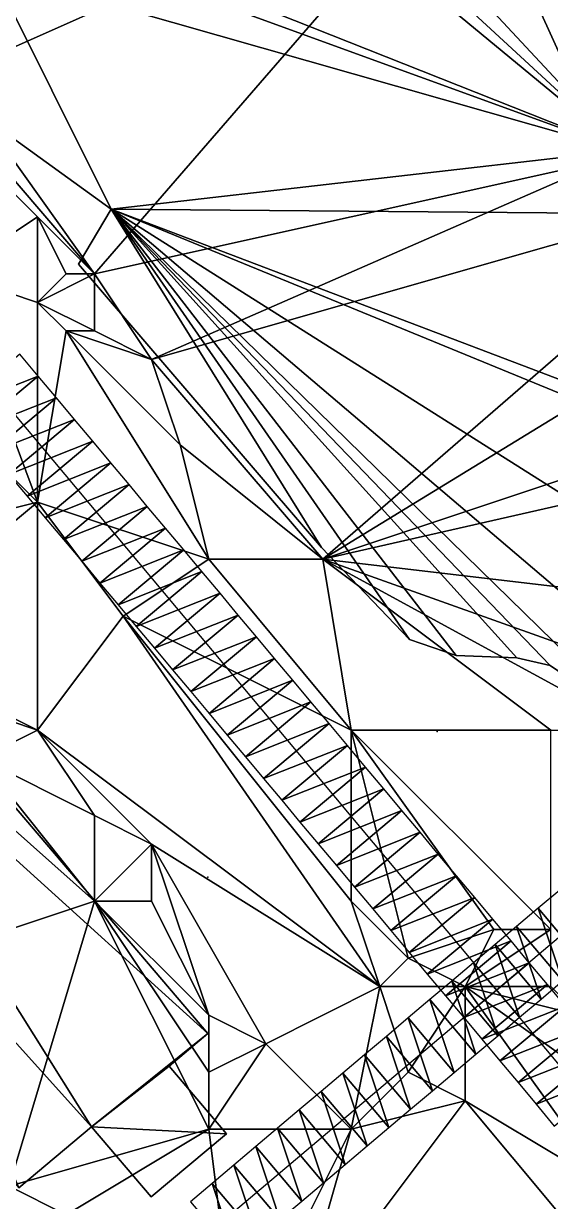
# Model space of a CAD drawing. Header units: metres. Extents: x -1103 to 901, y -902 to 905.
# Drawn here: x -153 to -116, y 686.9 to 769.6 of the extents above; entities that cross this region are included whole.
import ezdxf

# ---------------------------------------------------------------- set-up
doc = ezdxf.new("R2010")
doc.units = ezdxf.units.M
for name, color, linetype in [('OSM_BUILDING_FOOTPRINTS', 7, 'CONTINUOUS'), ('OSM_BUILDING_ROOFS', 1, 'CONTINUOUS'), ('OSM_BUILDING_WALLS', 8, 'CONTINUOUS'), ('OSM_ROAD_AXES', 2, 'CONTINUOUS'), ('OSM_ROAD_SURFACE', 9, 'CONTINUOUS'), ('OSM_TERRAIN', 3, 'CONTINUOUS'), ('OSM_TREES', 3, 'CONTINUOUS')]:
    doc.layers.add(name, color=color, linetype=linetype)

msp = doc.modelspace()

# ---------------------------------------------------------------- linework, layer by layer
at = {"layer": 'OSM_BUILDING_FOOTPRINTS'}
msp.add_polyline3d([(-103.674, 770.524, 10.252), (-110.97, 760.648, 10.252), (-110.716, 756.247, 10.252), (-106.736, 761.699, 10.252), (-85.247, 746.382, 10.252), (-92.654, 735.644, 10.252), (-94.08, 736.507, 10.252), (-95.063, 735.29, 10.252), (-90.211, 730.513, 10.252), (-95.66, 725.381, 10.252), (-100.513, 727.261, 10.252), (-99.208, 725.846, 10.252), (-105.089, 720.947, 10.252), (-107.057, 722.672, 10.252), (-109.588, 720.128, 10.252), (-116.055, 724.519, 10.252), (-118.387, 725.061, 10.252), (-122.643, 725.226, 10.252), (-125.904, 726.365, 10.252), (-132.083, 732.813, 10.252), (-149.139, 752.686, 10.252), (-146.851, 756.545, 10.252), (-160.115, 766.122, 10.252), (-157.219, 770.535, 10.252)], dxfattribs=at)
msp.add_polyline3d([(-168.472, 724.441, 7.168), (-176.254, 733.565, 7.168), (-190.536, 721.555, 7.168), (-173.944, 702.08, 7.168), (-164.305, 710.175, 7.168), (-161.486, 706.868, 7.168), (-166.162, 702.942, 7.168), (-153.328, 687.88, 7.168), (-148.221, 692.171, 7.168), (-144.032, 687.25, 7.168), (-138.759, 691.684, 7.168), (-142.783, 696.418, 7.168), (-140.064, 698.718, 7.168), (-164.681, 727.604, 7.168), (-168.472, 724.441, 7.168)], close=True, dxfattribs=at)
at = {"layer": 'OSM_BUILDING_ROOFS'}
for points in [[(-110.97, 760.648, 15.452), (-150.941, 803.546, 15.452), (-154.213, 800.527, 15.452)], [(-110.97, 760.648, 15.452), (-103.674, 770.524, 15.452), (-150.941, 803.546, 15.452)], [(-110.97, 760.648, 15.452), (-154.213, 800.527, 15.452), (-156.003, 797.84, 15.452)], [(-110.97, 760.648, 15.452), (-156.003, 797.84, 15.452), (-153.163, 777.414, 15.452)], [(-110.97, 760.648, 15.452), (-153.163, 777.414, 15.452), (-153.373, 776.087, 15.452)], [(-110.97, 760.648, 15.452), (-153.373, 776.087, 15.452), (-155.196, 773.267, 15.452)], [(-155.196, 773.267, 15.452), (-160.115, 766.122, 15.452), (-146.851, 756.545, 15.452)], [(-110.97, 760.648, 15.452), (-155.196, 773.267, 15.452), (-146.851, 756.545, 15.452)], [(-146.851, 756.545, 15.452), (-110.716, 756.247, 15.452), (-110.97, 760.648, 15.452)], [(-146.851, 756.545, 15.452), (-149.139, 752.686, 15.452), (-132.083, 732.813, 15.452)], [(-146.851, 756.545, 15.452), (-132.083, 732.813, 15.452), (-125.904, 726.365, 15.452)], [(-146.851, 756.545, 15.452), (-125.904, 726.365, 15.452), (-122.643, 725.226, 15.452)], [(-146.851, 756.545, 15.452), (-122.643, 725.226, 15.452), (-118.387, 725.061, 15.452)], [(-146.851, 756.545, 15.452), (-118.387, 725.061, 15.452), (-116.055, 724.519, 15.452)], [(-146.851, 756.545, 15.452), (-116.055, 724.519, 15.452), (-109.588, 720.128, 15.452)], [(-146.851, 756.545, 15.452), (-109.588, 720.128, 15.452), (-107.057, 722.672, 15.452)], [(-146.851, 756.545, 15.452), (-107.057, 722.672, 15.452), (-100.513, 727.261, 15.452)], [(-146.851, 756.545, 15.452), (-100.513, 727.261, 15.452), (-95.063, 735.29, 15.452)], [(-146.851, 756.545, 15.452), (-95.063, 735.29, 15.452), (-94.08, 736.507, 15.452)], [(-146.851, 756.545, 15.452), (-94.08, 736.507, 15.452), (-110.716, 756.247, 15.452)], [(-140.064, 698.718, 12.368), (-164.681, 727.604, 12.368), (-168.472, 724.441, 12.368)], [(-148.221, 692.171, 12.368), (-140.064, 698.718, 12.368), (-168.472, 724.441, 12.368)], [(-148.221, 692.171, 12.368), (-168.472, 724.441, 12.368), (-161.486, 706.868, 12.368)], [(-161.486, 706.868, 12.368), (-153.328, 687.88, 12.368), (-148.221, 692.171, 12.368)], [(-148.221, 692.171, 12.368), (-142.783, 696.418, 12.368), (-140.064, 698.718, 12.368)], [(-148.221, 692.171, 12.368), (-138.759, 691.684, 12.368), (-142.783, 696.418, 12.368)], [(-148.221, 692.171, 12.368), (-144.032, 687.25, 12.368), (-138.759, 691.684, 12.368)]]:
    msp.add_3dface(points, dxfattribs=at)
at = {"layer": 'OSM_BUILDING_WALLS'}
for points in [[(-160.115, 766.122, 10.252), (-146.851, 756.545, 10.252), (-146.851, 756.545, 15.452)], [(-160.115, 766.122, 10.252), (-146.851, 756.545, 15.452), (-160.115, 766.122, 15.452)], [(-146.851, 756.545, 10.252), (-149.139, 752.686, 10.252), (-149.139, 752.686, 15.452)], [(-146.851, 756.545, 10.252), (-149.139, 752.686, 15.452), (-146.851, 756.545, 15.452)], [(-149.139, 752.686, 10.252), (-132.083, 732.813, 10.252), (-132.083, 732.813, 15.452)], [(-149.139, 752.686, 10.252), (-132.083, 732.813, 15.452), (-149.139, 752.686, 15.452)], [(-132.083, 732.813, 10.252), (-125.904, 726.365, 10.252), (-125.904, 726.365, 15.452)], [(-132.083, 732.813, 10.252), (-125.904, 726.365, 15.452), (-132.083, 732.813, 15.452)], [(-140.064, 698.718, 7.168), (-164.681, 727.604, 7.168), (-164.681, 727.604, 12.368)], [(-140.064, 698.718, 7.168), (-164.681, 727.604, 12.368), (-140.064, 698.718, 12.368)], [(-125.904, 726.365, 10.252), (-122.643, 725.226, 10.252), (-122.643, 725.226, 15.452)], [(-125.904, 726.365, 10.252), (-122.643, 725.226, 15.452), (-125.904, 726.365, 15.452)], [(-122.643, 725.226, 10.252), (-118.387, 725.061, 10.252), (-118.387, 725.061, 15.452)], [(-122.643, 725.226, 10.252), (-118.387, 725.061, 15.452), (-122.643, 725.226, 15.452)], [(-118.387, 725.061, 10.252), (-116.055, 724.519, 10.252), (-116.055, 724.519, 15.452)], [(-118.387, 725.061, 10.252), (-116.055, 724.519, 15.452), (-118.387, 725.061, 15.452)], [(-116.055, 724.519, 10.252), (-109.588, 720.128, 10.252), (-109.588, 720.128, 15.452)], [(-116.055, 724.519, 10.252), (-109.588, 720.128, 15.452), (-116.055, 724.519, 15.452)], [(-142.783, 696.418, 7.168), (-140.064, 698.718, 7.168), (-140.064, 698.718, 12.368)], [(-142.783, 696.418, 7.168), (-140.064, 698.718, 12.368), (-142.783, 696.418, 12.368)], [(-138.759, 691.684, 7.168), (-142.783, 696.418, 7.168), (-142.783, 696.418, 12.368)], [(-138.759, 691.684, 7.168), (-142.783, 696.418, 12.368), (-138.759, 691.684, 12.368)], [(-153.328, 687.88, 7.168), (-148.221, 692.171, 7.168), (-148.221, 692.171, 12.368)], [(-153.328, 687.88, 7.168), (-148.221, 692.171, 12.368), (-153.328, 687.88, 12.368)], [(-148.221, 692.171, 7.168), (-144.032, 687.25, 7.168), (-144.032, 687.25, 12.368)], [(-148.221, 692.171, 7.168), (-144.032, 687.25, 12.368), (-148.221, 692.171, 12.368)], [(-144.032, 687.25, 7.168), (-138.759, 691.684, 7.168), (-138.759, 691.684, 12.368)], [(-144.032, 687.25, 7.168), (-138.759, 691.684, 12.368), (-144.032, 687.25, 12.368)]]:
    msp.add_3dface(points, dxfattribs=at)
at = {"layer": 'OSM_ROAD_AXES'}
for points in [[(122.704, 900, 14.924), (119.46, 899.394, 14.933), (106.482, 892.704, 14.527), (74.459, 865.687, 12.272), (60.41, 853.832, 10.881), (51.611, 846.411, 10.251), (47.432, 842.883, 10.112), (37.119, 834.18, 9.665), (-27.977, 779.25, 22.168), (-47.145, 763.081, 20.766), (-119.813, 701.759, 11.666), (-283.232, 563.809, 11.554), (-361.261, 499.721, 16.837), (-381.478, 480.954, 12.537), (-457.418, 416.977, 14.011)], [(-264.973, 869.424, 8.091), (-192.537, 788.638, 10.652), (-119.813, 701.759, 11.666), (-16.846, 578.441, 10.141), (15.707, 545.164, 15.487), (45.674, 511.39, 15.792), (86.894, 462.421, 8.395)]]:
    msp.add_polyline3d(points, dxfattribs=at)
at = {"layer": 'OSM_ROAD_SURFACE'}
for points in [[(-157.837, 742.511, 10.848), (-151.96, 744.838, 11.172), (-153.236, 746.362, 11.077)], [(-157.837, 742.511, 10.848), (-156.561, 740.987, 10.91), (-151.96, 744.838, 11.172)], [(-156.561, 740.987, 10.91), (-150.685, 743.314, 11.278), (-151.96, 744.838, 11.172)], [(-156.561, 740.987, 10.91), (-155.285, 739.463, 10.973), (-150.685, 743.314, 11.278)], [(-155.285, 739.463, 10.973), (-149.409, 741.79, 11.305), (-150.685, 743.314, 11.278)], [(-155.285, 739.463, 10.973), (-154.01, 737.939, 11.03), (-149.409, 741.79, 11.305)], [(-154.01, 737.939, 11.03), (-148.133, 740.266, 11.333), (-149.409, 741.79, 11.305)], [(-154.01, 737.939, 11.03), (-152.734, 736.414, 11.077), (-148.133, 740.266, 11.333)], [(-152.734, 736.414, 11.077), (-146.857, 738.741, 11.36), (-148.133, 740.266, 11.333)], [(-152.734, 736.414, 11.077), (-151.458, 734.89, 11.138), (-146.857, 738.741, 11.36)], [(-151.458, 734.89, 11.138), (-145.581, 737.217, 11.387), (-146.857, 738.741, 11.36)], [(-151.458, 734.89, 11.138), (-150.182, 733.366, 11.205), (-145.581, 737.217, 11.387)], [(-150.182, 733.366, 11.205), (-144.305, 735.693, 11.414), (-145.581, 737.217, 11.387)], [(-150.182, 733.366, 11.205), (-148.906, 731.842, 11.272), (-144.305, 735.693, 11.414)], [(-148.906, 731.842, 11.272), (-143.029, 734.169, 11.441), (-144.305, 735.693, 11.414)], [(-148.906, 731.842, 11.272), (-147.63, 730.318, 11.331), (-143.029, 734.169, 11.441)], [(-147.63, 730.318, 11.331), (-141.754, 732.645, 11.468), (-143.029, 734.169, 11.441)], [(-147.63, 730.318, 11.331), (-146.355, 728.793, 11.389), (-141.754, 732.645, 11.468)], [(-146.355, 728.793, 11.389), (-140.478, 731.12, 11.512), (-141.754, 732.645, 11.468)], [(-146.355, 728.793, 11.389), (-145.079, 727.269, 11.416), (-140.478, 731.12, 11.512)], [(-145.079, 727.269, 11.416), (-139.202, 729.596, 11.516), (-140.478, 731.12, 11.512)], [(-145.079, 727.269, 11.416), (-143.803, 725.745, 11.421), (-139.202, 729.596, 11.516)], [(-143.803, 725.745, 11.421), (-137.926, 728.072, 11.521), (-139.202, 729.596, 11.516)], [(-143.803, 725.745, 11.421), (-142.527, 724.221, 11.426), (-137.926, 728.072, 11.521)], [(-142.527, 724.221, 11.426), (-136.65, 726.548, 11.525), (-137.926, 728.072, 11.521)], [(-142.527, 724.221, 11.426), (-141.251, 722.697, 11.431), (-136.65, 726.548, 11.525)], [(-141.251, 722.697, 11.431), (-135.374, 725.024, 11.529), (-136.65, 726.548, 11.525)], [(-141.251, 722.697, 11.431), (-139.975, 721.172, 11.436), (-135.374, 725.024, 11.529)], [(-139.975, 721.172, 11.436), (-134.099, 723.499, 11.534), (-135.374, 725.024, 11.529)], [(-139.975, 721.172, 11.436), (-138.699, 719.648, 11.441), (-134.099, 723.499, 11.534)], [(-138.699, 719.648, 11.441), (-132.823, 721.975, 11.538), (-134.099, 723.499, 11.534)], [(-138.699, 719.648, 11.441), (-137.424, 718.124, 11.446), (-132.823, 721.975, 11.538)], [(-137.424, 718.124, 11.446), (-131.547, 720.451, 11.543), (-132.823, 721.975, 11.538)], [(-137.424, 718.124, 11.446), (-136.148, 716.6, 11.451), (-131.547, 720.451, 11.543)], [(-136.148, 716.6, 11.451), (-130.271, 718.927, 11.548), (-131.547, 720.451, 11.543)], [(-136.148, 716.6, 11.451), (-134.872, 715.076, 11.455), (-130.271, 718.927, 11.548)], [(-134.872, 715.076, 11.455), (-128.995, 717.403, 11.567), (-130.271, 718.927, 11.548)], [(-134.872, 715.076, 11.455), (-133.596, 713.551, 11.46), (-128.995, 717.403, 11.567)], [(-133.596, 713.551, 11.46), (-127.719, 715.878, 11.576), (-128.995, 717.403, 11.567)], [(-133.596, 713.551, 11.46), (-132.32, 712.027, 11.465), (-127.719, 715.878, 11.576)], [(-132.32, 712.027, 11.465), (-126.443, 714.354, 11.585), (-127.719, 715.878, 11.576)], [(-132.32, 712.027, 11.465), (-131.044, 710.503, 11.47), (-126.443, 714.354, 11.585)], [(-131.044, 710.503, 11.47), (-125.168, 712.83, 11.593), (-126.443, 714.354, 11.585)], [(-131.044, 710.503, 11.47), (-129.768, 708.979, 11.481), (-125.168, 712.83, 11.593)], [(-129.768, 708.979, 11.481), (-123.892, 711.306, 11.602), (-125.168, 712.83, 11.593)], [(-129.768, 708.979, 11.481), (-128.493, 707.455, 11.52), (-123.892, 711.306, 11.602)], [(-128.493, 707.455, 11.52), (-122.616, 709.782, 11.629), (-123.892, 711.306, 11.602)], [(-128.493, 707.455, 11.52), (-127.217, 705.93, 11.558), (-122.616, 709.782, 11.629)], [(-127.217, 705.93, 11.558), (-121.34, 708.257, 11.678), (-122.616, 709.782, 11.629)], [(-127.217, 705.93, 11.558), (-125.941, 704.406, 11.591), (-121.34, 708.257, 11.678)], [(-125.941, 704.406, 11.591), (-120.064, 706.733, 11.728), (-121.34, 708.257, 11.678)], [(-115.369, 708.78, 12.703), (-116.883, 707.503, 12.491), (-113.659, 703.681, 12.365)], [(-116.883, 707.503, 12.491), (-118.397, 706.225, 12.021), (-115.173, 702.404, 12.17)], [(-116.883, 707.503, 12.491), (-115.173, 702.404, 12.17), (-113.659, 703.681, 12.365)], [(-125.941, 704.406, 11.591), (-124.665, 702.882, 11.513), (-120.064, 706.733, 11.728)], [(-124.665, 702.882, 11.513), (-118.788, 705.209, 11.988), (-120.064, 706.733, 11.728)], [(-118.397, 706.225, 12.021), (-119.911, 704.947, 11.767), (-116.687, 701.126, 11.732)], [(-118.397, 706.225, 12.021), (-116.687, 701.126, 11.732), (-115.173, 702.404, 12.17)], [(-124.665, 702.882, 11.513), (-123.389, 701.358, 11.455), (-118.788, 705.209, 11.988)], [(-123.389, 701.358, 11.455), (-117.511, 703.683, 12.158), (-118.788, 705.209, 11.988)], [(-119.911, 704.947, 11.767), (-121.425, 703.67, 11.629), (-118.2, 699.849, 11.566)], [(-119.911, 704.947, 11.767), (-118.2, 699.849, 11.566), (-116.687, 701.126, 11.732)], [(-123.389, 701.358, 11.455), (-122.114, 699.835, 11.416), (-117.511, 703.683, 12.158)], [(-121.425, 703.67, 11.629), (-122.953, 702.38, 11.603), (-119.728, 698.56, 11.542)], [(-122.114, 699.835, 11.416), (-116.239, 702.16, 12.094), (-117.511, 703.683, 12.158)], [(-121.425, 703.67, 11.629), (-119.728, 698.56, 11.542), (-118.2, 699.849, 11.566)], [(-122.953, 702.38, 11.603), (-124.48, 701.091, 11.323), (-121.255, 697.27, 11.245)], [(-122.953, 702.38, 11.603), (-121.255, 697.27, 11.245), (-119.728, 698.56, 11.542)], [(-122.114, 699.835, 11.416), (-120.844, 698.314, 11.394), (-116.239, 702.16, 12.094)], [(-120.844, 698.314, 11.394), (-114.968, 700.637, 11.691), (-116.239, 702.16, 12.094)], [(-124.48, 701.091, 11.323), (-126.007, 699.802, 11.107), (-122.782, 695.981, 11.022)], [(-124.48, 701.091, 11.323), (-122.782, 695.981, 11.022), (-121.255, 697.27, 11.245)], [(-120.844, 698.314, 11.394), (-119.573, 696.792, 11.383), (-114.968, 700.637, 11.691)], [(-119.573, 696.792, 11.383), (-113.696, 699.115, 11.521), (-114.968, 700.637, 11.691)], [(-126.007, 699.802, 11.107), (-127.535, 698.513, 10.894), (-124.309, 694.692, 10.862)], [(-126.007, 699.802, 11.107), (-124.309, 694.692, 10.862), (-122.782, 695.981, 11.022)], [(-119.573, 696.792, 11.383), (-118.302, 695.269, 11.372), (-113.696, 699.115, 11.521)], [(-118.302, 695.269, 11.372), (-112.425, 697.592, 11.483), (-113.696, 699.115, 11.521)], [(-127.535, 698.513, 10.894), (-129.062, 697.223, 10.69), (-125.837, 693.403, 10.675)], [(-127.535, 698.513, 10.894), (-125.837, 693.403, 10.675), (-124.309, 694.692, 10.862)], [(-118.302, 695.269, 11.372), (-117.031, 693.747, 11.361), (-112.425, 697.592, 11.483)], [(-117.031, 693.747, 11.361), (-111.154, 696.07, 11.446), (-112.425, 697.592, 11.483)], [(-129.062, 697.223, 10.69), (-130.589, 695.934, 10.525), (-127.364, 692.113, 10.512)], [(-129.062, 697.223, 10.69), (-127.364, 692.113, 10.512), (-125.837, 693.403, 10.675)], [(-130.589, 695.934, 10.525), (-132.116, 694.645, 10.359), (-128.891, 690.824, 10.364)], [(-130.589, 695.934, 10.525), (-128.891, 690.824, 10.364), (-127.364, 692.113, 10.512)], [(-117.031, 693.747, 11.361), (-115.76, 692.224, 11.35), (-111.154, 696.07, 11.446)], [(-132.116, 694.645, 10.359), (-133.644, 693.356, 10.118), (-130.419, 689.535, 10.216)], [(-132.116, 694.645, 10.359), (-130.419, 689.535, 10.216), (-128.891, 690.824, 10.364)], [(-133.644, 693.356, 10.118), (-135.171, 692.066, 9.858), (-131.946, 688.246, 10.057)], [(-133.644, 693.356, 10.118), (-131.946, 688.246, 10.057), (-130.419, 689.535, 10.216)], [(-135.171, 692.066, 9.858), (-136.698, 690.777, 9.642), (-133.473, 686.956, 9.843)], [(-135.171, 692.066, 9.858), (-133.473, 686.956, 9.843), (-131.946, 688.246, 10.057)], [(-136.698, 690.777, 9.642), (-138.226, 689.488, 9.428), (-135, 685.667, 9.629)], [(-136.698, 690.777, 9.642), (-135, 685.667, 9.629), (-133.473, 686.956, 9.843)], [(-138.226, 689.488, 9.428), (-139.753, 688.199, 9.232), (-136.528, 684.378, 9.415)], [(-138.226, 689.488, 9.428), (-136.528, 684.378, 9.415), (-135, 685.667, 9.629)], [(-139.753, 688.199, 9.232), (-141.28, 686.909, 9.155), (-138.055, 683.089, 9.201)], [(-139.753, 688.199, 9.232), (-138.055, 683.089, 9.201), (-136.528, 684.378, 9.415)]]:
    msp.add_3dface(points, dxfattribs=at)
at = {"layer": 'OSM_TERRAIN'}
for points in [[(-148, 752, 12.658), (-122, 782, 12.658), (-158, 766, 12.658)], [(-158, 766, 12.658), (-122, 782, 12.658), (-154, 778, 12.527)], [(-148, 752, 12.658), (-112, 760, 12.658), (-122, 782, 12.658)], [(-112, 760, 12.658), (-104, 770, 12.685), (-122, 782, 12.658)], [(-154, 758, 11.699), (-148, 752, 12.658), (-160, 766, 12.648)], [(-160, 766, 12.648), (-148, 752, 12.658), (-158, 766, 12.658)], [(-148, 752, 12.658), (-144, 746, 12.551), (-112, 760, 12.658)], [(-144, 746, 12.551), (-102, 758, 12.658), (-112, 760, 12.658)], [(-158, 752, 10.677), (-152, 756, 11.574), (-154, 758, 11.699)], [(-152, 756, 11.574), (-148, 752, 12.658), (-154, 758, 11.699)], [(-132, 732, 12.602), (-102, 758, 12.658), (-144, 746, 12.551)], [(-132, 732, 12.602), (-96, 754, 12.658), (-102, 758, 12.658)], [(-152, 750, 11.142), (-152, 756, 11.574), (-158, 752, 10.677)], [(-152, 750, 11.142), (-150, 752, 12.299), (-152, 756, 11.574)], [(-150, 752, 12.299), (-148, 752, 12.658), (-152, 756, 11.574)], [(-90, 746, 12.658), (-96, 754, 12.658), (-132, 732, 12.602)], [(-162, 746, 10.614), (-152, 736, 11.077), (-158, 752, 10.677)], [(-152, 736, 11.077), (-152, 750, 11.142), (-158, 752, 10.677)], [(-152, 750, 11.142), (-148, 748, 11.959), (-148, 752, 12.658)], [(-152, 750, 11.142), (-148, 752, 12.658), (-150, 752, 12.299)], [(-148, 748, 11.959), (-144, 746, 12.551), (-148, 752, 12.658)], [(-152, 736, 11.077), (-150, 748, 11.319), (-152, 750, 11.142)], [(-150, 748, 11.319), (-148, 748, 11.959), (-152, 750, 11.142)], [(-140, 732, 11.476), (-150, 748, 11.319), (-152, 736, 11.077)], [(-150, 748, 11.319), (-140, 732, 11.476), (-142, 740, 12.022)], [(-142, 740, 12.022), (-144, 746, 12.551), (-150, 748, 11.319)], [(-150, 748, 11.319), (-144, 746, 12.551), (-148, 748, 11.959)], [(-162, 746, 10.614), (-160, 734, 10.219), (-152, 736, 11.077)], [(-142, 740, 12.022), (-132, 732, 12.602), (-144, 746, 12.551)], [(-132, 732, 12.602), (-88, 742, 12.788), (-90, 746, 12.658)], [(-98, 728, 12.658), (-88, 742, 12.788), (-132, 732, 12.602)], [(-140, 732, 11.476), (-132, 732, 12.602), (-142, 740, 12.022)], [(-164, 726, 10.194), (-152, 720, 10.479), (-152, 736, 11.077)], [(-164, 726, 10.194), (-152, 736, 11.077), (-160, 734, 10.219)], [(-152, 720, 10.479), (-146, 728, 11.36), (-152, 736, 11.077)], [(-152, 736, 11.077), (-146, 728, 11.36), (-140, 732, 11.476)], [(-146, 728, 11.36), (-130, 720, 11.51), (-140, 732, 11.476)], [(-140, 732, 11.476), (-130, 720, 11.51), (-132, 732, 12.602)], [(-130, 720, 11.51), (-116, 720, 13.181), (-132, 732, 12.602)], [(-116, 720, 13.181), (-110, 720, 12.731), (-132, 732, 12.602)], [(-110, 720, 12.731), (-104, 722, 12.714), (-132, 732, 12.602)], [(-104, 722, 12.714), (-98, 728, 12.658), (-132, 732, 12.602)], [(-128, 702, 10.911), (-146, 728, 11.36), (-152, 720, 10.479)], [(-128, 702, 10.911), (-130, 708, 11.414), (-146, 728, 11.36)], [(-130, 708, 11.414), (-130, 720, 11.51), (-146, 728, 11.36)], [(-158, 722, 10.276), (-152, 720, 10.479), (-164, 726, 10.194)], [(-166, 702, 9.223), (-148, 708, 9.283), (-166, 724, 9.283)], [(-148, 708, 9.283), (-156, 718, 9.366), (-166, 724, 9.283)], [(-156, 718, 9.366), (-152, 720, 10.479), (-158, 722, 10.276)], [(-156, 718, 9.366), (-148, 714, 10.337), (-152, 720, 10.479)], [(-148, 714, 10.337), (-144, 712, 10.477), (-152, 720, 10.479)], [(-144, 712, 10.477), (-128, 702, 10.911), (-152, 720, 10.479)], [(-130, 708, 11.414), (-126, 704, 11.541), (-130, 720, 11.51)], [(-126, 704, 11.541), (-120, 706, 11.579), (-130, 720, 11.51)], [(-120, 706, 11.579), (-116, 706, 12.471), (-130, 720, 11.51)], [(-130, 720, 11.51), (-116, 706, 12.471), (-116, 720, 13.181)], [(-156, 718, 9.366), (-148, 708, 9.283), (-148, 714, 10.337)], [(-148, 708, 9.283), (-144, 712, 10.477), (-148, 714, 10.337)], [(-148, 708, 9.283), (-144, 708, 10.025), (-144, 712, 10.477)], [(-140, 700, 9.452), (-136, 698, 10.155), (-144, 712, 10.477)], [(-140, 700, 9.452), (-144, 712, 10.477), (-144, 708, 10.025)], [(-136, 698, 10.155), (-128, 702, 10.911), (-144, 712, 10.477)], [(-154, 688, 9.22), (-148, 708, 9.283), (-166, 702, 9.223)], [(-154, 688, 9.22), (-140, 692, 9.283), (-148, 708, 9.283)], [(-140, 692, 9.283), (-140, 696, 9.54), (-148, 708, 9.283)], [(-140, 696, 9.54), (-140, 700, 9.452), (-148, 708, 9.283)], [(-140, 700, 9.452), (-144, 708, 10.025), (-148, 708, 9.283)], [(-128, 702, 10.911), (-126, 704, 11.541), (-130, 708, 11.414)], [(-126, 704, 11.541), (-122, 702, 11.583), (-120, 706, 11.579)], [(-122, 702, 11.583), (-116, 706, 12.471), (-120, 706, 11.579)], [(-122, 702, 11.583), (-116, 702, 12.045), (-116, 706, 12.471)], [(-128, 702, 10.911), (-122, 702, 11.583), (-126, 704, 11.541)], [(-130, 692, 10.361), (-128, 702, 10.911), (-136, 698, 10.155)], [(-130, 692, 10.361), (-126, 696, 10.924), (-128, 702, 10.911)], [(-126, 696, 10.924), (-122, 702, 11.583), (-128, 702, 10.911)], [(-122, 694, 10.788), (-122, 702, 11.583), (-126, 696, 10.924)], [(-112, 688, 11.295), (-108, 692, 11.297), (-122, 702, 11.583)], [(-122, 694, 10.788), (-112, 688, 11.295), (-122, 702, 11.583)], [(-122, 702, 11.583), (-108, 692, 11.297), (-114, 700, 11.49)], [(-114, 700, 11.49), (-116, 702, 12.045), (-122, 702, 11.583)], [(-140, 696, 9.54), (-136, 698, 10.155), (-140, 700, 9.452)], [(-140, 692, 9.283), (-136, 698, 10.155), (-140, 696, 9.54)], [(-140, 692, 9.283), (-130, 692, 10.361), (-136, 698, 10.155)], [(-122, 694, 10.788), (-126, 696, 10.924), (-130, 692, 10.361)], [(-102, 670, 10.462), (-122, 694, 10.788), (-134, 678, 9.2)], [(-134, 678, 9.2), (-122, 694, 10.788), (-130, 692, 10.361)], [(-102, 670, 10.462), (-112, 688, 11.295), (-122, 694, 10.788)], [(-150, 686, 8.845), (-140, 692, 9.283), (-154, 688, 9.22)], [(-150, 686, 8.845), (-138, 676, 8.885), (-140, 692, 9.283)], [(-138, 676, 8.885), (-130, 692, 10.361), (-140, 692, 9.283)], [(-134, 678, 9.2), (-130, 692, 10.361), (-138, 676, 8.885)], [(-156, 684, 8.461), (-150, 686, 8.845), (-154, 688, 9.22)]]:
    msp.add_3dface(points, dxfattribs=at)
at = {"layer": 'OSM_TREES'}
for p in [(-123.98, 719.907, 12.224), (-140.064, 709.677, 10.594)]:
    msp.add_point(p, dxfattribs=at)

doc.saveas('drawing.dxf')
